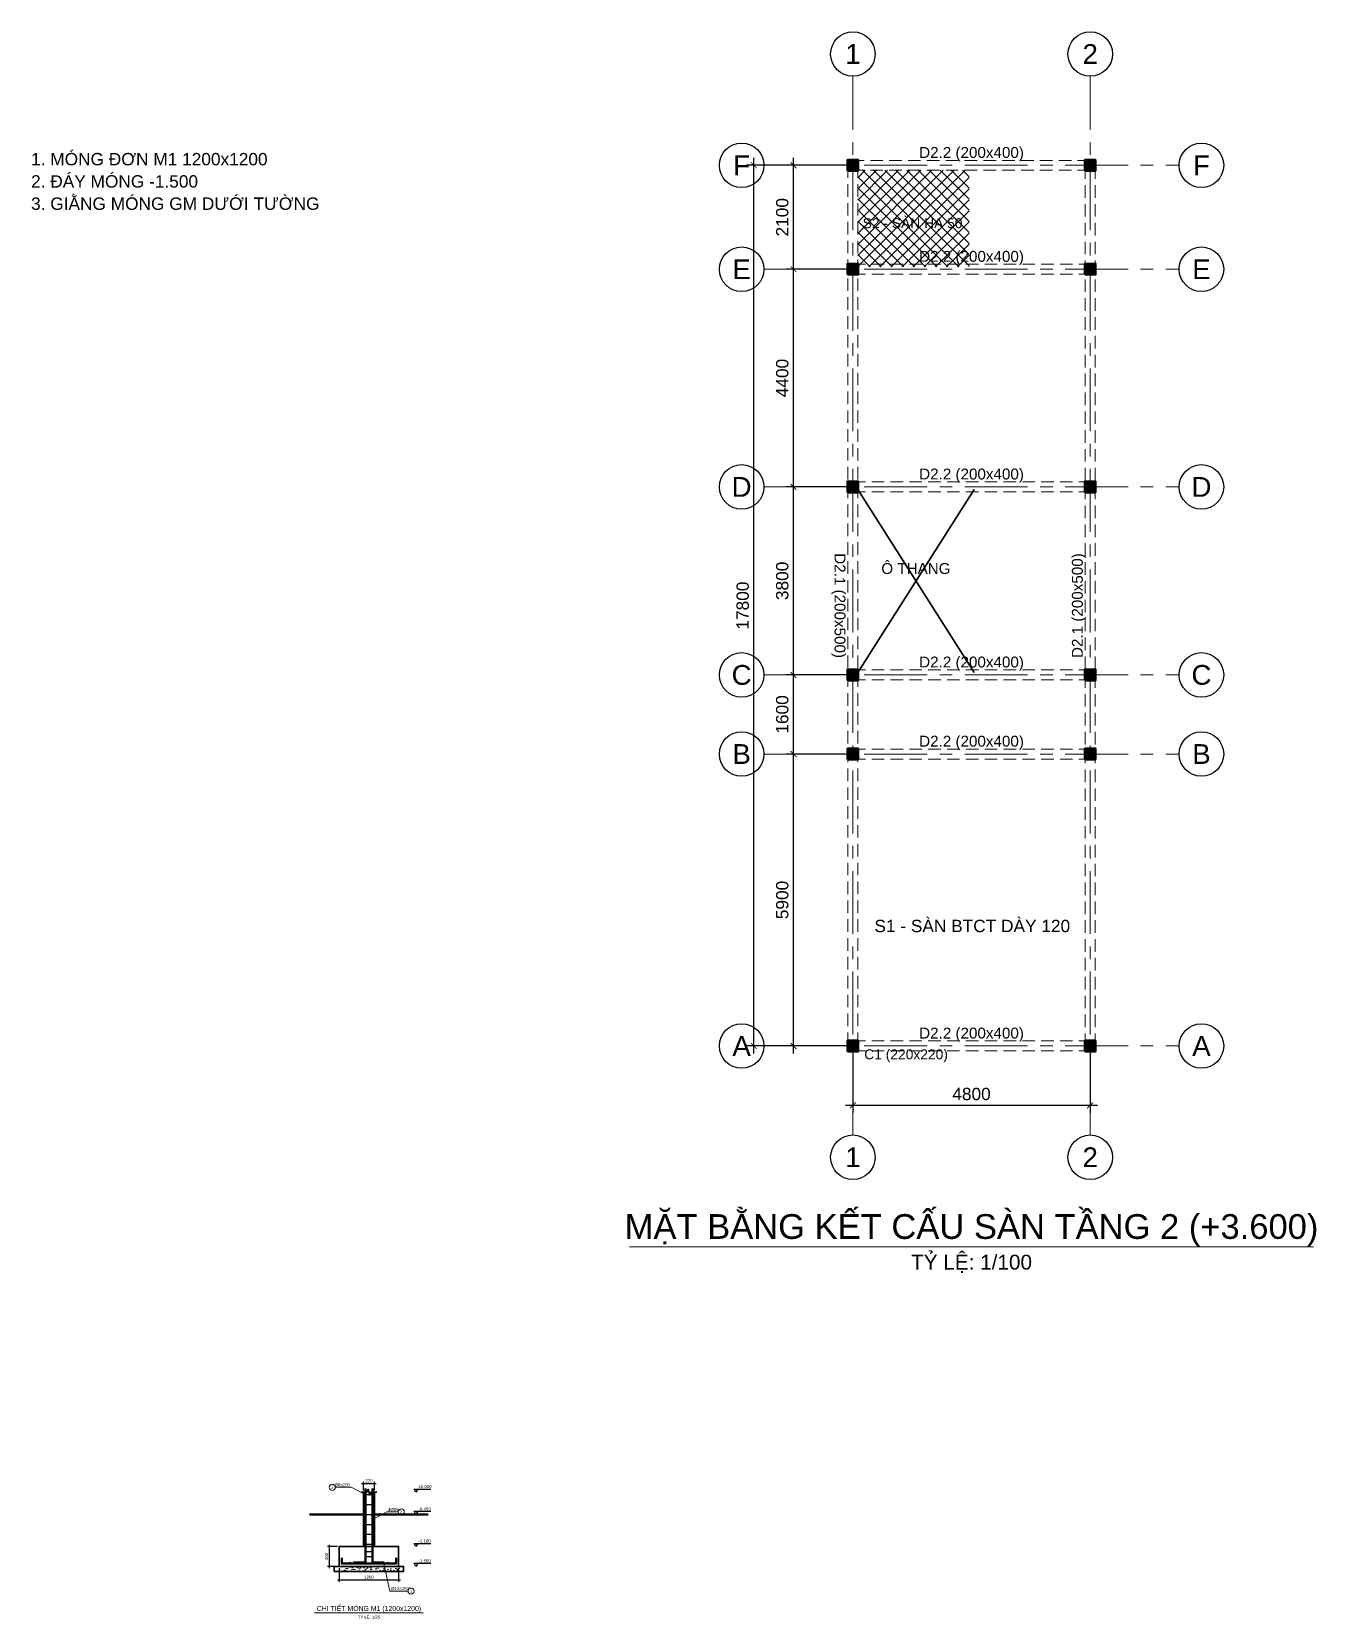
# Model space of a CAD drawing. Header units: millimetres. Extents: x 0 to 198549, y -2709 to 29882.
# Drawn here: x 23918 to 49896, y -2207 to 29882 of the extents above; entities that cross this region are included whole.
import ezdxf
from ezdxf.enums import TextEntityAlignment as Align

# ---------------------------------------------------------------- set-up
doc = ezdxf.new("R2010")
doc.units = ezdxf.units.MM
doc.header["$LTSCALE"] = 40
doc.linetypes.add('CENTER', pattern=[50.8, 31.75, -6.35, 6.35, -6.35])
doc.linetypes.add('HIDDEN', pattern=[9.525, 6.35, -3.175])
for name, color, linetype, lineweight in [('A-ELEV-OTLN', 7, 'Continuous', 50), ('S-ANNO-DIMS', 1, 'Continuous', 18), ('S-ANNO-SYMB', 7, 'Continuous', 25), ('S-ANNO-TEXT', 7, 'Continuous', 18), ('S-BEAM', 8, 'HIDDEN', 18), ('S-COLS', 7, 'Continuous', 50), ('S-COLS-PATT', 8, 'Continuous', 9), ('S-CONC', 7, 'Continuous', 35), ('S-CONC-PATT', 8, 'Continuous', 9), ('S-GRID', 1, 'CENTER', 18), ('S-GRID-IDEN', 7, 'Continuous', 25), ('S-REBR', 1, 'Continuous', 50), ('S-REBR-STIR', 3, 'Continuous', 25)]:
    doc.layers.add(name, color=color, linetype=linetype, lineweight=lineweight)
doc.styles.add('MCP-ARIAL', font='arial.ttf')
doc.dimstyles.new('MCP-1-100', dxfattribs={"dimscale": 100, "dimtxt": 2.5, "dimasz": 1.2, "dimexe": 1.5, "dimexo": 1.5, "dimgap": 1, "dimtad": 1, "dimdec": 0, "dimdsep": 46, "dimtxsty": 'MCP-ARIAL', "dimblk": 'ARCHTICK', "dimblk1": 'ARCHTICK', "dimblk2": 'ARCHTICK', "dimcen": 0.09, "dimdle": 1.5, "dimclrd": 256, "dimclre": 256, "dimclrt": 256, "dimadec": 0, "dimazin": 0, "dimtfac": 1, "dimtdec": 4, "dimtix": 1, "dimtmove": 2, "dimatfit": 3, "dimfxl": 1, "dimtolj": 1, "dimtzin": 0, "dimarcsym": 0})
doc.dimstyles.new('MCP-1-25', dxfattribs={"dimscale": 25, "dimtxt": 2.5, "dimasz": 1.2, "dimexe": 1.5, "dimexo": 1.5, "dimgap": 1, "dimtad": 1, "dimdec": 0, "dimdsep": 46, "dimtxsty": 'MCP-ARIAL', "dimblk": 'ARCHTICK', "dimblk1": 'ARCHTICK', "dimblk2": 'ARCHTICK', "dimcen": 0.09, "dimdle": 1.5, "dimclrd": 256, "dimclre": 256, "dimclrt": 256, "dimadec": 0, "dimazin": 0, "dimtfac": 1, "dimtdec": 4, "dimtix": 1, "dimtmove": 2, "dimatfit": 3, "dimfxl": 1, "dimtolj": 1, "dimtzin": 0, "dimarcsym": 0})

# ---------------------------------------------------------------- blocks, each defined once
blk = doc.blocks.new('_ArchTick')
at = {"color": 0, "linetype": 'ByBlock', "const_width": 0.15}
blk.add_lwpolyline([(-0.5, -0.5), (0.5, 0.5)], dxfattribs=at)
blk = doc.blocks.new('*D16')
at = {"layer": 'Defpoints', "color": 0, "transparency": 16777216}
for p in [(30138, -1138), (31338, -1138), (31338, -1413)]:
    blk.add_point(p, dxfattribs=at)
at = {"layer": 'S-ANNO-DIMS', "lineweight": -2, "transparency": 16777216}
for p, q in [((30138, -1176), (30138, -1451)), ((31338, -1176), (31338, -1451)), ((30100, -1413), (31375, -1413))]:
    blk.add_line(p, q, dxfattribs=at)
at = {"layer": 'S-ANNO-DIMS', "lineweight": -2, "transparency": 16777216, "xscale": 30, "yscale": 30, "zscale": 30, "rotation": 180}
blk.add_blockref('_ArchTick', (30138, -1413), dxfattribs=at)
at = {"layer": 'S-ANNO-DIMS', "lineweight": -2, "transparency": 16777216, "xscale": 30, "yscale": 30, "zscale": 30}
blk.add_blockref('_ArchTick', (31338, -1413), dxfattribs=at)
at = {"layer": 'S-ANNO-DIMS', "transparency": 16777216, "insert": (30738, -1356), "char_height": 62.5, "attachment_point": 5, "style": 'MCP-ARIAL'}
blk.add_mtext('\\A1;1200', dxfattribs=at)
blk = doc.blocks.new('*D17')
at = {"layer": 'Defpoints', "color": 0, "transparency": 16777216}
for p in [(30628, 362), (30848, 537), (30848, 362)]:
    blk.add_point(p, dxfattribs=at)
at = {"layer": 'S-ANNO-DIMS', "lineweight": -2, "transparency": 16777216}
for p, q in [((30590, 537), (30885, 537)), ((30628, 399), (30628, 574)), ((30848, 399), (30848, 574))]:
    blk.add_line(p, q, dxfattribs=at)
at = {"layer": 'S-ANNO-DIMS', "lineweight": -2, "transparency": 16777216, "xscale": 30, "yscale": 30, "zscale": 30, "rotation": 180}
blk.add_blockref('_ArchTick', (30628, 537), dxfattribs=at)
at = {"layer": 'S-ANNO-DIMS', "lineweight": -2, "transparency": 16777216, "xscale": 30, "yscale": 30, "zscale": 30}
blk.add_blockref('_ArchTick', (30848, 537), dxfattribs=at)
at = {"layer": 'S-ANNO-DIMS', "transparency": 16777216, "insert": (30738, 594), "char_height": 62.5, "attachment_point": 5, "style": 'MCP-ARIAL'}
blk.add_mtext('\\A1;220', dxfattribs=at)
blk = doc.blocks.new('*D18')
at = {"layer": 'Defpoints', "color": 0, "transparency": 16777216}
for p in [(29938, -738), (30138, -738), (30138, -1138)]:
    blk.add_point(p, dxfattribs=at)
at = {"layer": 'S-ANNO-DIMS', "lineweight": -2, "transparency": 16777216}
for p, q in [((30100, -738), (29900, -738)), ((29938, -1176), (29938, -701)), ((30100, -1138), (29900, -1138))]:
    blk.add_line(p, q, dxfattribs=at)
at = {"layer": 'S-ANNO-DIMS', "lineweight": -2, "transparency": 16777216, "xscale": 30, "yscale": 30, "zscale": 30}
for p, rotation in [((29938, -738), 90), ((29938, -1138), 270)]:
    blk.add_blockref('_ArchTick', p, dxfattribs=dict(at, rotation=rotation))
at = {"layer": 'S-ANNO-DIMS', "transparency": 16777216, "insert": (29881, -938), "char_height": 62.5, "attachment_point": 5, "rotation": 90, "style": 'MCP-ARIAL'}
blk.add_mtext('\\A1;400', dxfattribs=at)
blk = doc.blocks.new('MCP_SO_HIEU')
blk.add_circle((0, 0), 2.5)
at = {"style": 'MCP-ARIAL'}
blk.add_attdef('SH', text='', height=2.5, dxfattribs=at).set_placement((0, 0), align=Align.MIDDLE_CENTER)
blk = doc.blocks.new('MCP_TRUC')
blk.add_circle((0, 0), 4.5)
at = {"style": 'MCP-ARIAL'}
blk.add_attdef('SO', text='', height=4, dxfattribs=at).set_placement((0, 0), align=Align.MIDDLE_CENTER)
blk = doc.blocks.new('*D19')
at = {"layer": 'Defpoints', "color": 0, "transparency": 16777216}
for p in [(40524, 9382), (45324, 9382), (45324, 8182)]:
    blk.add_point(p, dxfattribs=at)
at = {"layer": 'S-ANNO-DIMS', "lineweight": -2, "transparency": 16777216}
for p, q in [((40524, 9232), (40524, 8032)), ((45324, 9232), (45324, 8032)), ((40374, 8182), (45474, 8182))]:
    blk.add_line(p, q, dxfattribs=at)
at = {"layer": 'S-ANNO-DIMS', "lineweight": -2, "transparency": 16777216, "xscale": 120, "yscale": 120, "zscale": 120, "rotation": 180}
blk.add_blockref('_ArchTick', (40524, 8182), dxfattribs=at)
at = {"layer": 'S-ANNO-DIMS', "lineweight": -2, "transparency": 16777216, "xscale": 120, "yscale": 120, "zscale": 120}
blk.add_blockref('_ArchTick', (45324, 8182), dxfattribs=at)
at = {"layer": 'S-ANNO-DIMS', "transparency": 16777216, "insert": (42924, 8409), "char_height": 250, "attachment_point": 5, "style": 'MCP-ARIAL'}
blk.add_mtext('\\A1;4800', dxfattribs=at)
blk = doc.blocks.new('*D20')
at = {"layer": 'Defpoints', "color": 0, "transparency": 16777216}
for p in [(39324, 15282), (40524, 15282), (40524, 9382)]:
    blk.add_point(p, dxfattribs=at)
at = {"layer": 'S-ANNO-DIMS', "lineweight": -2, "transparency": 16777216}
for p, q in [((39324, 9232), (39324, 15432)), ((40374, 15282), (39174, 15282)), ((40374, 9382), (39174, 9382))]:
    blk.add_line(p, q, dxfattribs=at)
at = {"layer": 'S-ANNO-DIMS', "lineweight": -2, "transparency": 16777216, "xscale": 120, "yscale": 120, "zscale": 120}
for p, rotation in [((39324, 15282), 90), ((39324, 9382), 270)]:
    blk.add_blockref('_ArchTick', p, dxfattribs=dict(at, rotation=rotation))
at = {"layer": 'S-ANNO-DIMS', "transparency": 16777216, "insert": (39097, 12332), "char_height": 250, "attachment_point": 5, "rotation": 90, "style": 'MCP-ARIAL'}
blk.add_mtext('\\A1;5900', dxfattribs=at)
blk = doc.blocks.new('*D21')
at = {"layer": 'Defpoints', "color": 0, "transparency": 16777216}
for p in [(39324, 16882), (40524, 16882), (40524, 15282)]:
    blk.add_point(p, dxfattribs=at)
at = {"layer": 'S-ANNO-DIMS', "lineweight": -2, "transparency": 16777216}
for p, q in [((39324, 15132), (39324, 17032)), ((40374, 16882), (39174, 16882)), ((40374, 15282), (39174, 15282))]:
    blk.add_line(p, q, dxfattribs=at)
at = {"layer": 'S-ANNO-DIMS', "lineweight": -2, "transparency": 16777216, "xscale": 120, "yscale": 120, "zscale": 120}
for p, rotation in [((39324, 16882), 90), ((39324, 15282), 270)]:
    blk.add_blockref('_ArchTick', p, dxfattribs=dict(at, rotation=rotation))
at = {"layer": 'S-ANNO-DIMS', "transparency": 16777216, "insert": (39097, 16082), "char_height": 250, "attachment_point": 5, "rotation": 90, "style": 'MCP-ARIAL'}
blk.add_mtext('\\A1;1600', dxfattribs=at)
blk = doc.blocks.new('*D22')
at = {"layer": 'Defpoints', "color": 0, "transparency": 16777216}
for p in [(39324, 20682), (40524, 20682), (40524, 16882)]:
    blk.add_point(p, dxfattribs=at)
at = {"layer": 'S-ANNO-DIMS', "lineweight": -2, "transparency": 16777216}
for p, q in [((40374, 20682), (39174, 20682)), ((39324, 16732), (39324, 20832)), ((40374, 16882), (39174, 16882))]:
    blk.add_line(p, q, dxfattribs=at)
at = {"layer": 'S-ANNO-DIMS', "lineweight": -2, "transparency": 16777216, "xscale": 120, "yscale": 120, "zscale": 120}
for p, rotation in [((39324, 20682), 90), ((39324, 16882), 270)]:
    blk.add_blockref('_ArchTick', p, dxfattribs=dict(at, rotation=rotation))
at = {"layer": 'S-ANNO-DIMS', "transparency": 16777216, "insert": (39097, 18782), "char_height": 250, "attachment_point": 5, "rotation": 90, "style": 'MCP-ARIAL'}
blk.add_mtext('\\A1;3800', dxfattribs=at)
blk = doc.blocks.new('*D23')
at = {"layer": 'Defpoints', "color": 0, "transparency": 16777216}
for p in [(39324, 25082), (40524, 25082), (40524, 20682)]:
    blk.add_point(p, dxfattribs=at)
at = {"layer": 'S-ANNO-DIMS', "lineweight": -2, "transparency": 16777216}
for p, q in [((40374, 25082), (39174, 25082)), ((39324, 20532), (39324, 25232)), ((40374, 20682), (39174, 20682))]:
    blk.add_line(p, q, dxfattribs=at)
at = {"layer": 'S-ANNO-DIMS', "lineweight": -2, "transparency": 16777216, "xscale": 120, "yscale": 120, "zscale": 120}
for p, rotation in [((39324, 25082), 90), ((39324, 20682), 270)]:
    blk.add_blockref('_ArchTick', p, dxfattribs=dict(at, rotation=rotation))
at = {"layer": 'S-ANNO-DIMS', "transparency": 16777216, "insert": (39097, 22882), "char_height": 250, "attachment_point": 5, "rotation": 90, "style": 'MCP-ARIAL'}
blk.add_mtext('\\A1;4400', dxfattribs=at)
blk = doc.blocks.new('*D24')
at = {"layer": 'Defpoints', "color": 0, "transparency": 16777216}
for p in [(39324, 27182), (40524, 27182), (40524, 25082)]:
    blk.add_point(p, dxfattribs=at)
at = {"layer": 'S-ANNO-DIMS', "lineweight": -2, "transparency": 16777216}
for p, q in [((39324, 24932), (39324, 27332)), ((40374, 27182), (39174, 27182)), ((40374, 25082), (39174, 25082))]:
    blk.add_line(p, q, dxfattribs=at)
at = {"layer": 'S-ANNO-DIMS', "lineweight": -2, "transparency": 16777216, "xscale": 120, "yscale": 120, "zscale": 120}
for p, rotation in [((39324, 27182), 90), ((39324, 25082), 270)]:
    blk.add_blockref('_ArchTick', p, dxfattribs=dict(at, rotation=rotation))
at = {"layer": 'S-ANNO-DIMS', "transparency": 16777216, "insert": (39097, 26132), "char_height": 250, "attachment_point": 5, "rotation": 90, "style": 'MCP-ARIAL'}
blk.add_mtext('\\A1;2100', dxfattribs=at)
blk = doc.blocks.new('*D25')
at = {"layer": 'Defpoints', "color": 0, "transparency": 16777216}
for p in [(38524, 27182), (40524, 27182), (40524, 9382)]:
    blk.add_point(p, dxfattribs=at)
at = {"layer": 'S-ANNO-DIMS', "lineweight": -2, "transparency": 16777216}
for p, q in [((38524, 9232), (38524, 27332)), ((40374, 27182), (38374, 27182)), ((40374, 9382), (38374, 9382))]:
    blk.add_line(p, q, dxfattribs=at)
at = {"layer": 'S-ANNO-DIMS', "lineweight": -2, "transparency": 16777216, "xscale": 120, "yscale": 120, "zscale": 120}
for p, rotation in [((38524, 27182), 90), ((38524, 9382), 270)]:
    blk.add_blockref('_ArchTick', p, dxfattribs=dict(at, rotation=rotation))
at = {"layer": 'S-ANNO-DIMS', "transparency": 16777216, "insert": (38297, 18282), "char_height": 250, "attachment_point": 5, "rotation": 90, "style": 'MCP-ARIAL'}
blk.add_mtext('\\A1;17800', dxfattribs=at)

msp = doc.modelspace()

# ---------------------------------------------------------------- hatches: boundary and pattern name
at = {"layer": 'S-COLS-PATT'}
for points in [[(40414.294, 27071.656), (40634.294, 27071.656), (40634.294, 27291.656), (40414.294, 27291.656)], [(45214.294, 27071.656), (45434.294, 27071.656), (45434.294, 27291.656), (45214.294, 27291.656)], [(40414.294, 24971.656), (40634.294, 24971.656), (40634.294, 25191.656), (40414.294, 25191.656)], [(45214.294, 24971.656), (45434.294, 24971.656), (45434.294, 25191.656), (45214.294, 25191.656)], [(40414.294, 20571.656), (40634.294, 20571.656), (40634.294, 20791.656), (40414.294, 20791.656)], [(45214.294, 20571.656), (45434.294, 20571.656), (45434.294, 20791.656), (45214.294, 20791.656)], [(40414.294, 16771.656), (40634.294, 16771.656), (40634.294, 16991.656), (40414.294, 16991.656)], [(45214.294, 16771.656), (45434.294, 16771.656), (45434.294, 16991.656), (45214.294, 16991.656)], [(40414.294, 15171.656), (40634.294, 15171.656), (40634.294, 15391.656), (40414.294, 15391.656)], [(45214.294, 15171.656), (45434.294, 15171.656), (45434.294, 15391.656), (45214.294, 15391.656)], [(40414.294, 9271.656), (40634.294, 9271.656), (40634.294, 9491.656), (40414.294, 9491.656)], [(45214.294, 9271.656), (45434.294, 9271.656), (45434.294, 9491.656), (45214.294, 9491.656)]]:
    msp.add_hatch(color=256, dxfattribs=at).paths.add_polyline_path(points, flags=16)
at = {"layer": 'S-CONC-PATT'}
h = msp.add_hatch(dxfattribs=at)
h.set_pattern_fill('ANSI37', color=256, scale=50, style=0)
h.paths.add_polyline_path([(40624.294, 25131.656), (42874.294, 25131.656), (42874.294, 27081.656), (40624.294, 27081.656)], flags=16)
h = msp.add_hatch(dxfattribs=at)
h.set_pattern_fill('AR-CONC', color=256, style=0)
h.paths.add_polyline_path([(30037.88, -1238.34), (31437.88, -1238.34), (31437.88, -1138.34), (30037.88, -1138.34)], flags=16)
at = {"layer": 'S-REBR'}
for points in [[(30205.88, -1070.34), (30204.73, -1066.82), (30201.73, -1064.64), (30198.02, -1064.64), (30195.02, -1066.82), (30193.88, -1070.34), (30195.02, -1073.87), (30198.02, -1076.05), (30201.73, -1076.05), (30204.73, -1073.87)], [(30359.59, -1070.34), (30358.45, -1066.82), (30355.45, -1064.64), (30351.74, -1064.64), (30348.74, -1066.82), (30347.59, -1070.34), (30348.74, -1073.87), (30351.74, -1076.05), (30355.45, -1076.05), (30358.45, -1073.87)], [(30513.31, -1070.34), (30512.16, -1066.82), (30509.16, -1064.64), (30505.45, -1064.64), (30502.45, -1066.82), (30501.31, -1070.34), (30502.45, -1073.87), (30505.45, -1076.05), (30509.16, -1076.05), (30512.16, -1073.87)], [(30667.02, -1070.34), (30665.88, -1066.82), (30662.88, -1064.64), (30659.17, -1064.64), (30656.17, -1066.82), (30655.02, -1070.34), (30656.17, -1073.87), (30659.17, -1076.05), (30662.88, -1076.05), (30665.88, -1073.87)], [(30820.74, -1070.34), (30819.59, -1066.82), (30816.59, -1064.64), (30812.88, -1064.64), (30809.88, -1066.82), (30808.74, -1070.34), (30809.88, -1073.87), (30812.88, -1076.05), (30816.59, -1076.05), (30819.59, -1073.87)], [(30974.45, -1070.34), (30973.3, -1066.82), (30970.3, -1064.64), (30966.6, -1064.64), (30963.6, -1066.82), (30962.45, -1070.34), (30963.6, -1073.87), (30966.6, -1076.05), (30970.3, -1076.05), (30973.3, -1073.87)], [(31128.16, -1070.34), (31127.02, -1066.82), (31124.02, -1064.64), (31120.31, -1064.64), (31117.31, -1066.82), (31116.16, -1070.34), (31117.31, -1073.87), (31120.31, -1076.05), (31124.02, -1076.05), (31127.02, -1073.87)], [(31281.88, -1070.34), (31280.73, -1066.82), (31277.73, -1064.64), (31274.02, -1064.64), (31271.02, -1066.82), (31269.88, -1070.34), (31271.02, -1073.87), (31274.02, -1076.05), (31277.73, -1076.05), (31280.73, -1073.87)]]:
    msp.add_hatch(color=256, dxfattribs=at).paths.add_polyline_path(points, flags=16)

# ---------------------------------------------------------------- linework, layer by layer
at = {"layer": 'A-ELEV-OTLN'}
for p, q in [((29537.88, -88.34), (30627.88, -88.34)), ((30847.88, -88.34), (31937.88, -88.34))]:
    msp.add_line(p, q, dxfattribs=at)
at = {"layer": 'S-ANNO-SYMB'}
for p, q in [((31650.38, 425.41), (31987.88, 425.41)), ((31650.38, -24.59), (31987.88, -24.59)), ((31650.38, -674.59), (31987.88, -674.59)), ((31650.38, -1074.59), (31987.88, -1074.59))]:
    msp.add_line(p, q, dxfattribs=at)
for points in [[(31687.88, 361.66), (31650.38, 425.41), (31725.38, 425.41)], [(31687.88, -88.34), (31650.38, -24.59), (31725.38, -24.59)], [(31687.88, -738.34), (31650.38, -674.59), (31725.38, -674.59)], [(31687.88, -1138.34), (31650.38, -1074.59), (31725.38, -1074.59)]]:
    msp.add_lwpolyline(points, close=True, dxfattribs=at)
at = {"layer": 'S-ANNO-TEXT'}
for p, q in [((36006.794, 5321.656), (49841.794, 5321.656)), ((29638.88, -2078.34), (31836.88, -2078.34))]:
    msp.add_line(p, q, dxfattribs=at)
for points in [[(30662.88, 311.66), (30377.88, 461.66), (30057.88, 461.66)], [(30808.88, -188.34), (31097.88, -38.34), (31327.88, -38.34)], [(31037.88, -1082.34), (31162.88, -1638.34), (31527.88, -1638.34)]]:
    msp.add_lwpolyline(points, dxfattribs=at)
for centre in [(30662.88, 311.66), (30808.88, -188.34), (31037.88, -1082.34)]:
    msp.add_circle(centre, 12.5, dxfattribs=at)
at = {"layer": 'S-BEAM'}
for p, q in [((45324.294, 27281.656), (40524.294, 27281.656)), ((40424.294, 27181.656), (40424.294, 9381.656)), ((45324.294, 27081.656), (40524.294, 27081.656)), ((40624.294, 27181.656), (40624.294, 9381.656)), ((45224.294, 9381.656), (45224.294, 27181.656)), ((45424.294, 9381.656), (45424.294, 27181.656)), ((40524.294, 25181.656), (45324.294, 25181.656)), ((40524.294, 24981.656), (45324.294, 24981.656)), ((40524.294, 20781.656), (45324.294, 20781.656)), ((40524.294, 20581.656), (45324.294, 20581.656)), ((40524.294, 16981.656), (45324.294, 16981.656)), ((40524.294, 16781.656), (45324.294, 16781.656)), ((40524.294, 15381.656), (45324.294, 15381.656)), ((40524.294, 15181.656), (45324.294, 15181.656)), ((40524.294, 9481.656), (45324.294, 9481.656)), ((40524.294, 9281.656), (45324.294, 9281.656))]:
    msp.add_line(p, q, dxfattribs=at)
at = {"layer": 'S-COLS'}
for points in [[(40414.294, 27071.656), (40634.294, 27071.656), (40634.294, 27291.656), (40414.294, 27291.656)], [(45214.294, 27071.656), (45434.294, 27071.656), (45434.294, 27291.656), (45214.294, 27291.656)], [(40414.294, 24971.656), (40634.294, 24971.656), (40634.294, 25191.656), (40414.294, 25191.656)], [(45214.294, 24971.656), (45434.294, 24971.656), (45434.294, 25191.656), (45214.294, 25191.656)], [(40414.294, 20571.656), (40634.294, 20571.656), (40634.294, 20791.656), (40414.294, 20791.656)], [(45214.294, 20571.656), (45434.294, 20571.656), (45434.294, 20791.656), (45214.294, 20791.656)], [(40414.294, 16771.656), (40634.294, 16771.656), (40634.294, 16991.656), (40414.294, 16991.656)], [(45214.294, 16771.656), (45434.294, 16771.656), (45434.294, 16991.656), (45214.294, 16991.656)], [(40414.294, 15171.656), (40634.294, 15171.656), (40634.294, 15391.656), (40414.294, 15391.656)], [(45214.294, 15171.656), (45434.294, 15171.656), (45434.294, 15391.656), (45214.294, 15391.656)], [(40414.294, 9271.656), (40634.294, 9271.656), (40634.294, 9491.656), (40414.294, 9491.656)], [(45214.294, 9271.656), (45434.294, 9271.656), (45434.294, 9491.656), (45214.294, 9491.656)]]:
    msp.add_lwpolyline(points, close=True, dxfattribs=at)
at = {"layer": 'S-CONC'}
for p, q in [((40624.294, 16931.656), (42974.294, 20631.656)), ((40624.294, 20631.656), (42974.294, 16931.656)), ((30627.88, -738.34), (30627.88, 361.66)), ((30847.88, -738.34), (30847.88, 361.66))]:
    msp.add_line(p, q, dxfattribs=at)
msp.add_lwpolyline([(30577.88, 361.66), (30697.88, 361.66), (30722.88, 421.66), (30752.88, 301.66), (30777.88, 361.66), (30897.88, 361.66)], dxfattribs=at)
for points in [[(30137.88, -1138.34), (31337.88, -1138.34), (31337.88, -738.34), (30137.88, -738.34)], [(30037.88, -1238.34), (31437.88, -1238.34), (31437.88, -1138.34), (30037.88, -1138.34)]]:
    msp.add_lwpolyline(points, close=True, dxfattribs=at)
at = {"layer": 'S-GRID'}
for p, q in [((40524.294, 7581.656), (40524.294, 28981.656)), ((45324.294, 7581.656), (45324.294, 28981.656)), ((38724.294, 27181.656), (47124.294, 27181.656)), ((38724.294, 25081.656), (47124.294, 25081.656)), ((38724.294, 20681.656), (47124.294, 20681.656)), ((38724.294, 16881.656), (47124.294, 16881.656)), ((38724.294, 15281.656), (47124.294, 15281.656)), ((38724.294, 9381.656), (47124.294, 9381.656))]:
    msp.add_line(p, q, dxfattribs=at)
at = {"layer": 'S-REBR'}
for points in [[(30666.88, 436.66), (30666.88, -1056.34), (30426.88, -1056.34)], [(30808.88, 436.66), (30808.88, -1056.34), (31048.88, -1056.34)], [(30187.88, -962.34), (30187.88, -1082.34), (31287.88, -1082.34), (31287.88, -962.34)]]:
    msp.add_lwpolyline(points, dxfattribs=at)
for centre in [(30199.88, -1070.34), (30353.59, -1070.34), (30507.31, -1070.34), (30661.02, -1070.34), (30814.74, -1070.34), (30968.45, -1070.34), (31122.16, -1070.34), (31275.88, -1070.34)]:
    msp.add_circle(centre, 6, dxfattribs=at)
at = {"layer": 'S-REBR-STIR'}
for p, q in [((30652.88, 311.66), (30822.88, 311.66)), ((30652.88, 111.66), (30822.88, 111.66)), ((30652.88, -88.34), (30822.88, -88.34)), ((30652.88, -288.34), (30822.88, -288.34)), ((30652.88, -488.34), (30822.88, -488.34)), ((30652.88, -688.34), (30822.88, -688.34)), ((30652.88, -838.34), (30822.88, -838.34)), ((30652.88, -938.34), (30822.88, -938.34))]:
    msp.add_line(p, q, dxfattribs=at)

# ---------------------------------------------------------------- block references
at = {"layer": 'S-ANNO-TEXT', "xscale": 25, "yscale": 25, "zscale": 25}
for p, values in [((29995.38, 461.66), {'SH': '3'}), ((31390.38, -38.34), {'SH': '2'}), ((31590.38, -1638.34), {'SH': '1'})]:
    msp.add_blockref('MCP_SO_HIEU', p, dxfattribs=at).add_auto_attribs(values)
at = {"layer": 'S-GRID-IDEN', "xscale": 100, "yscale": 100, "zscale": 100}
for p, values in [((40524.294, 29431.656), {'SO': '1'}), ((45324.294, 29431.656), {'SO': '2'}), ((38274.294, 27181.656), {'SO': 'F'}), ((47574.294, 27181.656), {'SO': 'F'}), ((38274.294, 25081.656), {'SO': 'E'}), ((47574.294, 25081.656), {'SO': 'E'}), ((38274.294, 20681.656), {'SO': 'D'}), ((47574.294, 20681.656), {'SO': 'D'}), ((38274.294, 16881.656), {'SO': 'C'}), ((47574.294, 16881.656), {'SO': 'C'}), ((38274.294, 15281.656), {'SO': 'B'}), ((47574.294, 15281.656), {'SO': 'B'}), ((38274.294, 9381.656), {'SO': 'A'}), ((47574.294, 9381.656), {'SO': 'A'}), ((40524.294, 7131.656), {'SO': '1'}), ((45324.294, 7131.656), {'SO': '2'})]:
    msp.add_blockref('MCP_TRUC', p, dxfattribs=at).add_auto_attribs(values)

# ---------------------------------------------------------------- texts
at = {"layer": 'S-ANNO-SYMB', "style": 'MCP-ARIAL'}
for s, p in [('±0.000', (31740.38, 444.16)), ('-0.450', (31740.38, -5.84)), ('-1.100', (31740.38, -655.84)), ('-1.500', (31740.38, -1055.84))]:
    msp.add_text(s, height=62.5, dxfattribs=at).set_placement(p)
at = {"layer": 'S-ANNO-TEXT', "style": 'MCP-ARIAL'}
for s, height, p in [('1. MÓNG ĐƠN M1 1200x1200', 250, (23905, 27181.656)), ('2. ĐÁY MÓNG -1.500', 250, (23905, 26731.656)), ('3. GIẰNG MÓNG GM DƯỚI TƯỜNG', 250, (23905, 26281.656)), ('C1 (220x220)', 200, (40754.294, 9111.656)), ('4Ø16', 62.5, (31122.88, -18.34)), ('Ø12a150', 62.5, (31187.88, -1618.34))]:
    msp.add_text(s, height=height, dxfattribs=at).set_placement(p)
for s, height, p in [('D2.2 (200x400)', 220, (42924.294, 27441.656)), ('S2 - SÀN HẠ 50', 200, (41732.294, 26011.656)), ('D2.2 (200x400)', 220, (42924.294, 25341.656)), ('D2.2 (200x400)', 220, (42924.294, 20941.656)), ('Ô THANG', 220, (41799.294, 19031.656)), ('D2.2 (200x400)', 220, (42924.294, 17141.656)), ('D2.2 (200x400)', 220, (42924.294, 15541.656)), ('S1 - SÀN BTCT DÀY 120', 250, (42939.294, 11806.656)), ('D2.2 (200x400)', 220, (42924.294, 9641.656))]:
    msp.add_text(s, height=height, dxfattribs=at).set_placement(p, align=Align.MIDDLE_CENTER)
for rotation, p in [(270, (40264.294, 18281.656)), (90, (45064.294, 18281.656))]:
    msp.add_text('D2.1 (200x500)', height=220, rotation=rotation, dxfattribs=at).set_placement(p, align=Align.MIDDLE_CENTER)
for s, height, p in [('MẶT BẰNG KẾT CẤU SÀN TẦNG 2 (+3.600)', 500, (42924.294, 5481.656)), ('TỶ LỆ: 1/100', 300, (42924.294, 4861.656)), ('CHI TIẾT MÓNG M1 (1200x1200)', 100, (30737.88, -2038.34)), ('TỶ LỆ: 1/25', 60, (30737.88, -2193.34))]:
    msp.add_text(s, height=height, dxfattribs=at).set_placement(p, align=Align.CENTER)
msp.add_text('Ø6a200', height=62.5, dxfattribs=at).set_placement((30352.88, 481.66), align=Align.RIGHT)

# ---------------------------------------------------------------- dimensions: what is measured, and where the dimension line sits
at = {"layer": 'S-ANNO-DIMS'}
for base, p1, p2, dimstyle, picture, middle in [((38524.294, 27181.656), (40524.294, 9381.656), (40524.294, 27181.656), 'MCP-1-100', '*D25', (38296.651, 18281.656)), ((39324.294, 27181.656), (40524.294, 25081.656), (40524.294, 27181.656), 'MCP-1-100', '*D24', (39096.651, 26131.656)), ((39324.294, 25081.656), (40524.294, 20681.656), (40524.294, 25081.656), 'MCP-1-100', '*D23', (39096.651, 22881.656)), ((39324.294, 20681.656), (40524.294, 16881.656), (40524.294, 20681.656), 'MCP-1-100', '*D22', (39096.565, 18781.656)), ((39324.294, 16881.656), (40524.294, 15281.656), (40524.294, 16881.656), 'MCP-1-100', '*D21', (39096.651, 16081.656)), ((39324.294, 15281.656), (40524.294, 9381.656), (40524.294, 15281.656), 'MCP-1-100', '*D20', (39096.651, 12331.656)), ((29937.88, -738.34), (30137.88, -1138.34), (30137.88, -738.34), 'MCP-1-25', '*D18', (29880.969, -938.34))]:
    dim = msp.add_linear_dim(base=base, p1=p1, p2=p2, angle=90, dimstyle=dimstyle, dxfattribs=at)
    dim.commit()
    dim.dimension.update_dxf_attribs({"geometry": picture, "text_midpoint": middle})
for base, p1, p2, dimstyle, picture, middle in [((45324.294, 8181.656), (40524.294, 9381.656), (45324.294, 9381.656), 'MCP-1-100', '*D19', (42924.294, 8409.299)), ((30847.88, 536.66), (30627.88, 361.66), (30847.88, 361.66), 'MCP-1-25', '*D17', (30737.88, 593.571)), ((31337.88, -1413.34), (30137.88, -1138.34), (31337.88, -1138.34), 'MCP-1-25', '*D16', (30737.88, -1356.429))]:
    dim = msp.add_linear_dim(base=base, p1=p1, p2=p2, dimstyle=dimstyle, dxfattribs=at)
    dim.commit()
    dim.dimension.update_dxf_attribs({"geometry": picture, "text_midpoint": middle})

doc.saveas('drawing.dxf')
